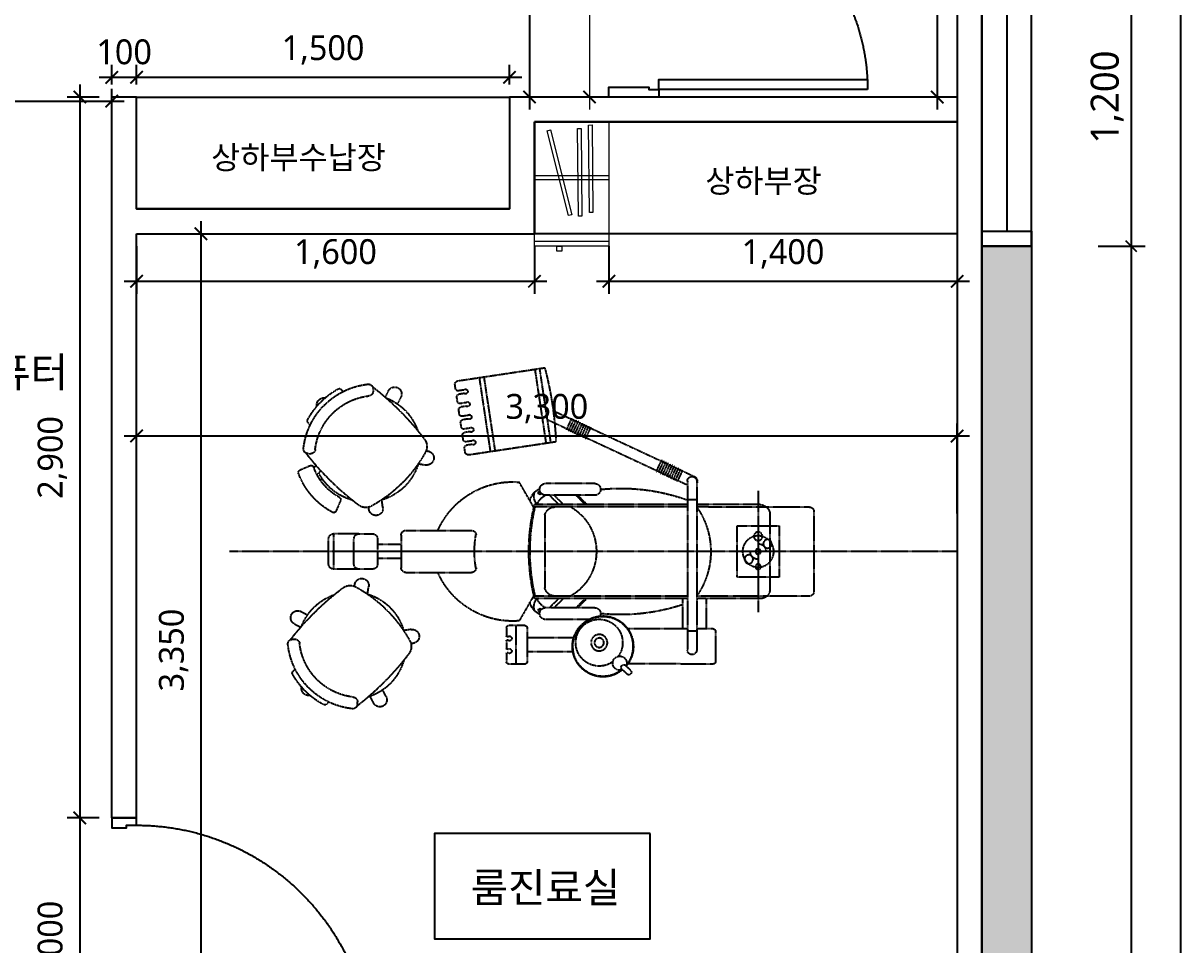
# Model space of a CAD drawing. Header units: metres. Extents: x 11578468 to 47831421, y -58341524 to -14256839.
# Drawn here: x 23884272 to 23888928, y -29059843 to -29056135 of the extents above; entities that cross this region are included whole.
import ezdxf
from ezdxf.enums import TextEntityAlignment as Align

# ---------------------------------------------------------------- set-up
doc = ezdxf.new("R2010")
doc.units = ezdxf.units.M
doc.header["$LTSCALE"] = 50
doc.header["$MEASUREMENT"] = 0
doc.linetypes.add('CENTER2', pattern=[28.575, 19.05, -3.175, 3.175, -3.175])
doc.linetypes.add('CENTERX2', pattern=[4, 2.5, -0.5, 0.5, -0.5])
doc.layers.get('0').update_dxf_attribs({"linetype": 'CONTINUOUS'})
doc.layers.get('DEFPOINTS').update_dxf_attribs({"linetype": 'CONTINUOUS'})
for name, color, linetype in [('0-ELC TEXT', 7, 'CONTINUOUS'), ('04_FUR', 6, 'CONTINUOUS'), ('3.기호.계단선', 30, 'CONTINUOUS'), ('TEX', 7, 'CONTINUOUS'), ('wall', 3, 'CONTINUOUS'), ('WIN', 4, 'CONTINUOUS'), ('家具', 251, 'CONTINUOUS'), ('가구', 6, 'CONTINUOUS')]:
    doc.layers.add(name, color=color, linetype=linetype)
for name, color, linetype, lineweight in [('Arch', 8, 'CONTINUOUS', 0), ('DIM', 7, 'CONTINUOUS', 15), ('ha', 8, 'CONTINUOUS', 5), ('wall2', 3, 'CONTINUOUS', 25)]:
    doc.layers.add(name, color=color, linetype=linetype, lineweight=lineweight)
doc.styles.add('HY 울릉도 L', font='malgun.ttf')
doc.styles.add('JT1', font='malgun.ttf')
doc.styles.add('N 맑은고딕', font='malgun.ttf')
doc.styles.add('맑은 고딕', font='malgun.ttf')
doc.dimstyles.new('JJ IN 45', dxfattribs={"dimscale": 45, "dimtxt": 2.5, "dimasz": 1, "dimexe": 1.25, "dimexo": 1.5, "dimtad": 1, "dimdec": 6, "dimlunit": 6, "dimtxsty": 'N 맑은고딕', "dimblk": 'ARCHTICK', "dimcen": 2.5, "dimclrd": 256, "dimclre": 256, "dimclrt": 256, "dimadec": 0, "dimazin": 0, "dimtfac": 1, "dimtdec": 6, "dimtix": 1, "dimtmove": 0, "dimatfit": 3, "dimldrblk": 'ARCHTICK', "dimfxl": 1, "dimarcsym": 0})
doc.dimstyles.new('사본 50', dxfattribs={"dimscale": 50, "dimtxt": 2, "dimasz": 1, "dimexe": 1, "dimexo": 1, "dimgap": 1, "dimtad": 1, "dimdec": 0, "dimrnd": 0.05, "dimdsep": 46, "dimlunit": 6, "dimtxsty": 'HY 울릉도 L', "dimblk": 'ARCHTICK', "dimcen": 2.5, "dimdle": 1, "dimclrd": 133, "dimclre": 133, "dimclrt": 30, "dimadec": 0, "dimazin": 0, "dimtfac": 1, "dimtdec": 0, "dimtix": 1, "dimtmove": 2, "dimatfit": 3, "dimldrblk": 'ARCHTICK', "dimfxl": 1, "dimlwd": -1, "dimlwe": -1, "dimarcsym": 0})

# ---------------------------------------------------------------- blocks, each defined once
blk = doc.blocks.new('*U1960')
at = {"layer": 'WIN', "linetype": 'Continuous'}
blk.add_line((60, 100), (1140, 100), dxfattribs=at)
for points in [[(0, 0), (1200, 0), (1200, 200), (0, 200)], [(0, 0), (60, 0), (60, 200), (0, 200)], [(1200, 0), (1140, 0), (1140, 200), (1200, 200)]]:
    blk.add_lwpolyline(points, close=True, dxfattribs=at)
blk = doc.blocks.new('_ArchTick')
at = {"color": 0, "linetype": 'ByBlock', "const_width": 0.15}
blk.add_lwpolyline([(-0.5, -0.5), (0.5, 0.5)], dxfattribs=at)
blk = doc.blocks.new('*D388')
at = {"layer": 'DEFPOINTS', "color": 0, "transparency": 16777216}
for p in [(23746102, -29131957), (23746102, -29133157), (23746302, -29133157)]:
    blk.add_point(p, dxfattribs=at)
at = {"layer": 'DIM', "lineweight": -2, "transparency": 16777216}
for p, q in [((23746169.5, -29131957), (23746358.3, -29131957)), ((23746302, -29131957), (23746302, -29133157)), ((23746169.5, -29133157), (23746358.3, -29133157))]:
    blk.add_line(p, q, dxfattribs=at)
at = {"layer": 'DIM', "lineweight": -2, "transparency": 16777216, "xscale": 45, "yscale": 45, "zscale": 45}
for p, rotation in [((23746302, -29131957), 90), ((23746302, -29133157), 270)]:
    blk.add_blockref('_ArchTick', p, dxfattribs=dict(at, rotation=rotation))
at = {"layer": 'DIM', "transparency": 16777216, "insert": (23746206, -29132557), "char_height": 112.5, "attachment_point": 5, "rotation": 90, "style": 'N 맑은고딕'}
blk.add_mtext('1,200', dxfattribs=at)
blk = doc.blocks.new('*D389')
at = {"layer": 'DEFPOINTS', "color": 0, "transparency": 16777216}
for p in [(23746102, -29133157), (23746102, -29139657), (23746302, -29139657)]:
    blk.add_point(p, dxfattribs=at)
at = {"layer": 'DIM', "lineweight": -2, "transparency": 16777216}
for p, q in [((23746169.5, -29133157), (23746358.3, -29133157)), ((23746302, -29133157), (23746302, -29139657)), ((23746169.5, -29139657), (23746358.3, -29139657))]:
    blk.add_line(p, q, dxfattribs=at)
at = {"layer": 'DIM', "lineweight": -2, "transparency": 16777216, "xscale": 45, "yscale": 45, "zscale": 45}
for p, rotation in [((23746302, -29133157), 90), ((23746302, -29139657), 270)]:
    blk.add_blockref('_ArchTick', p, dxfattribs=dict(at, rotation=rotation))
at = {"layer": 'DIM', "transparency": 16777216, "insert": (23746206.3, -29136407), "char_height": 112.5, "attachment_point": 5, "rotation": 90, "style": 'N 맑은고딕'}
blk.add_mtext('6,500', dxfattribs=at)
blk = doc.blocks.new('*D394')
at = {"layer": 'DEFPOINTS', "color": 0, "transparency": 16777216}
for p in [(23746102, -29128457), (23746502, -29128457), (23746102, -29144457)]:
    blk.add_point(p, dxfattribs=at)
at = {"layer": 'DIM', "lineweight": -2, "transparency": 16777216}
for p, q in [((23746169.5, -29128457), (23746558.3, -29128457)), ((23746502, -29144457), (23746502, -29128457)), ((23746169.5, -29144457), (23746558.3, -29144457))]:
    blk.add_line(p, q, dxfattribs=at)
at = {"layer": 'DIM', "lineweight": -2, "transparency": 16777216, "xscale": 45, "yscale": 45, "zscale": 45}
for p, rotation in [((23746502, -29128457), 90), ((23746502, -29144457), 270)]:
    blk.add_blockref('_ArchTick', p, dxfattribs=dict(at, rotation=rotation))
at = {"layer": 'DIM', "transparency": 16777216, "insert": (23746406, -29136457), "char_height": 112.5, "attachment_point": 5, "rotation": 90, "style": 'N 맑은고딕'}
blk.add_mtext('16,000', dxfattribs=at)
blk = doc.blocks.new('rtyutut')
at = {"layer": '家具', "linetype": 'CENTERX2', "ltscale": 0.01}
for p, q in [((425185.6, -946947.7), (425230.6, -946649.4)), ((425204.2, -946950.5), (425249.2, -946652.2)), ((425560, -946699), (425210.5, -946646.3)), ((425409.3, -946981.4), (425454.3, -946683.1)), ((425428, -946984.2), (425472.9, -946685.9)), ((425569.1, -946731.4), (425571.6, -946714.4)), ((425901.3, -946730.7), (425900.9, -946740.2)), ((426021.3, -946742.2), (426030.4, -946733.1)), ((425534.4, -946750), (425556.2, -946753.3)), ((425534.4, -946750), (425538, -946750.5)), ((425536.5, -946736), (425558.3, -946739.3)), ((425536.5, -946736), (425540.2, -946736.5)), ((425561.3, -946782.7), (425564.2, -946764)), ((425789.2, -946765.2), (425803, -946792)), ((425839.5, -946739.3), (425851.3, -946762.1)), ((425177.3, -946818.5), (424609, -947083.5)), ((425526.7, -946801.3), (425530.3, -946801.8)), ((425526.7, -946801.3), (425548.5, -946804.6)), ((425528.8, -946787.3), (425532.4, -946787.8)), ((425528.8, -946787.3), (425550.6, -946790.6)), ((425553.6, -946833.9), (425556.4, -946815.3)), ((425195.2, -946857), (424636.8, -947117.4)), ((425071.6, -946919.8), (425049.7, -946872.8)), ((425080.1, -946915.8), (425058.2, -946868.8)), ((425088.7, -946911.9), (425066.8, -946864.9)), ((425097.2, -946907.9), (425075.3, -946860.9)), ((425105.8, -946903.9), (425083.9, -946856.9)), ((425114.3, -946899.9), (425092.4, -946852.9)), ((425122.9, -946895.9), (425101, -946848.9)), ((425519, -946852.5), (425522.6, -946853.1)), ((425519, -946852.5), (425540.8, -946855.8)), ((425521.1, -946838.6), (425524.7, -946839.1)), ((425521.1, -946838.6), (425542.9, -946841.9)), ((425545.9, -946885.2), (425548.7, -946866.6)), ((426153.5, -946876.7), (426162.7, -946867.5)), ((425046, -946931.8), (425024, -946884.8)), ((425054.5, -946927.8), (425032.6, -946880.8)), ((425063.1, -946923.8), (425041.1, -946876.8)), ((425511.3, -946903.8), (425514.9, -946904.4)), ((425511.3, -946903.8), (425533, -946907.1)), ((425513.4, -946889.8), (425517, -946890.4)), ((425513.4, -946889.8), (425535.1, -946893.1)), ((425538.1, -946936.5), (425541, -946917.9)), ((425165.6, -946944.7), (425515, -946997.4)), ((425503.5, -946955.1), (425507.1, -946955.6)), ((425503.5, -946955.1), (425525.3, -946958.4)), ((425505.6, -946941.1), (425509.2, -946941.7)), ((425505.6, -946941.1), (425527.4, -946944.4)), ((425530.8, -946985.1), (425533.2, -946969.1)), ((425687.3, -946980.6), (425680.2, -946981.7)), ((426162.6, -946992.1), (426153.2, -946992.5)), ((424676.4, -947104.1), (424654.4, -947057.1)), ((424684.9, -947100.1), (424663, -947053.1)), ((424693.5, -947096.2), (424671.5, -947049.2)), ((424702, -947092.2), (424680.1, -947045.2)), ((424710.5, -947088.2), (424688.6, -947041.2)), ((424719.1, -947084.2), (424697.2, -947037.2)), ((424727.6, -947080.2), (424705.7, -947033.2)), ((424736.2, -947076.2), (424714.3, -947029.2)), ((424744.7, -947072.3), (424722.8, -947025.3)), ((424753.3, -947068.3), (424731.4, -947021.3)), ((424761.8, -947064.3), (424739.9, -947017.3)), ((425719, -947032.7), (425689.3, -947037.6)), ((426138.8, -947049.1), (426129.6, -947040)), ((426139.9, -947045.9), (426131.2, -947041.5)), ((426152.5, -947040.6), (426195.9, -947059.2)), ((424599.1, -947102.7), (424599.1, -947781.6)), ((424636.8, -947102.7), (424636.8, -947781.6)), ((426114.5, -947096.5), (426106, -947092.2)), ((426126.3, -947076.7), (426111.5, -947061.9)), ((424352.1, -947142), (424352.1, -947629.2)), ((425009.3, -947112.2), (425207.3, -947112.2)), ((425254.1, -947208.8), (425313.1, -947106.6)), ((424344.5, -947197), (424599.1, -947197)), ((424599.1, -947178.2), (424636.8, -947178.2)), ((424636.8, -947197), (425251.3, -947197)), ((425009.3, -947159.3), (425207.3, -947159.3)), ((425040.4, -947197), (425078.1, -947159.3)), ((425047.1, -947197), (425084.8, -947159.3)), ((425134.7, -947197), (425172.4, -947159.3)), ((425153.6, -947197), (425191.3, -947159.3)), ((425861.5, -947208.2), (425866, -947178.4)), ((426031.6, -947180.5), (426050.3, -947223.9)), ((424127.7, -947225.3), (424127.7, -947545.9)), ((424146.5, -947206.5), (424314.2, -947206.5)), ((424304.9, -947230.5), (424304.9, -947541)), ((424314.2, -947206.5), (424599.1, -947206.5)), ((424636.8, -947206.5), (425104.7, -947206.5)), ((425104.7, -947206.5), (425248.7, -947206.5)), ((425210.1, -947240.1), (425210.1, -947531.3)), ((425917.4, -947216.8), (425918.8, -947207.6)), ((424436.9, -947281.9), (424267.2, -947281.9)), ((424267.2, -947281.9), (424267.2, -947489.3)), ((424352.1, -947291.3), (424352.1, -947480)), ((424436.9, -947489.3), (424436.9, -947281.9)), ((425768.8, -947300.8), (425505.5, -947300.8)), ((425787.6, -947319.6), (425787.6, -947451.6)), ((425883.3, -947333.8), (425883.3, -947437.5)), ((425958.7, -947314.9), (425902.1, -947314.9)), ((425958.7, -947314.9), (426060.6, -947314.9)), ((425977.6, -947437.5), (425977.6, -947333.8)), ((426060.6, -947314.9), (426060.6, -947456.3)), ((426079.5, -947437.5), (426079.5, -947333.8)), ((425787.6, -947357.3), (425883.3, -947357.3)), ((423552.1, -947385.6), (426478.9, -947385.6)), ((424257.7, -947385.6), (424446.4, -947385.6)), ((425502.3, -947385.6), (426059.5, -947385.6)), ((425787.6, -947413.9), (425883.3, -947413.9)), ((425768.8, -947470.5), (425505.5, -947470.5)), ((425902.1, -947456.3), (425958.7, -947456.3)), ((425958.7, -947456.3), (426060.6, -947456.3)), ((424267.2, -947489.3), (424436.9, -947489.3)), ((425975.5, -947525.2), (425974.3, -947518)), ((424146.5, -947564.8), (424312, -947564.8)), ((424312, -947564.8), (424599.1, -947564.8)), ((424636.8, -947564.8), (425104.7, -947564.8)), ((425104.7, -947564.8), (425248.7, -947564.8)), ((425254.1, -947562.4), (425313.1, -947664.6)), ((425923.3, -947556.9), (425918.5, -947527.1)), ((424336.5, -947574.2), (424599.1, -947574.2)), ((424561.4, -947574.2), (424561.4, -947696.8)), ((424636.8, -947574.2), (425251.3, -947574.2)), ((424655.7, -947574.2), (424655.7, -947696.8)), ((425009.3, -947611.9), (425207.3, -947611.9)), ((425040.4, -947574.2), (425078.1, -947611.9)), ((425047.1, -947574.2), (425084.8, -947611.9)), ((425134.7, -947574.2), (425172.4, -947611.9)), ((425153.6, -947574.2), (425191.3, -947611.9)), ((425033.4, -947659.1), (425207.3, -947659.1)), ((426190.8, -947627.1), (426164, -947640.9)), ((424523.7, -947706.2), (424523.7, -947828.8)), ((424533.1, -947696.8), (424599.1, -947696.8)), ((424599.1, -947706.2), (424636.8, -947706.2)), ((424636.8, -947696.8), (424876.2, -947696.8)), ((425281.3, -947692.9), (425281.3, -947829.3)), ((425290.7, -947683.4), (425354.6, -947683.2)), ((425326.3, -947683.3), (425326.8, -947838.6)), ((425364, -947692.6), (425364.1, -947726.5)), ((425747.9, -947699.3), (425777.6, -947703.9)), ((426216.7, -947677.4), (426191.5, -947690.4)), ((425093.8, -947732.8), (425281.3, -947732.8)), ((425358.6, -947728.5), (425362.3, -947728.4)), ((425358.7, -947742.6), (425362.3, -947742.6)), ((425364.2, -947744.5), (425364.3, -947777.1)), ((425739.3, -947755.3), (425748.4, -947756.7)), ((426225.3, -947739.1), (426215.9, -947738.8)), ((425096.9, -947789.4), (425281.3, -947789.4)), ((425358.8, -947779), (425362.4, -947779)), ((425358.8, -947793.1), (425362.5, -947793.1)), ((425364.4, -947795), (425364.5, -947828.9)), ((424533.1, -947838.2), (424876.2, -947838.2)), ((424885.1, -947844), (424865.1, -947864)), ((425290.8, -947838.8), (425355.1, -947838.4)), ((424899.8, -947858.7), (424879.7, -947878.7)), ((426213.9, -947859.2), (426222.9, -947868.2)), ((425848.4, -947969.5), (425862.2, -947942.7)), ((425898.7, -947995.4), (425912.5, -947968.6)), ((425964, -948000.5), (425963.6, -947991)), ((426079.4, -947991.4), (426088.5, -948000.6))]:
    blk.add_line(p, q, dxfattribs=at)
for centre, radius in [((424352.1, -947385.6), 62.9), ((424314.3, -947354.5), 17.2), ((424352.1, -947324.3), 17.2), ((424352.1, -947385.6), 10.8), ((424389.8, -947416.7), 17.2), ((424352.1, -947446.9), 10.8), ((424991.3, -947752.5), 33), ((424991.3, -947752.5), 18.9)]:
    blk.add_circle(centre, radius, dxfattribs=at)
for centre, radius, start, end in [((426584.6, -947006.1), 1420.4, 165.3279, 177.5221), ((425529.3, -946742.1), 9.43, 39.9828, 302.802), ((425559.8, -946730), 9.43, 261.3846, 351.425), ((425557.6, -946712.9), 14.1, 354.0775, 79.9893), ((426595.6, -947616.8), 1130.8, 127.7445, 142.8941), ((425814.4, -946752.3), 28.3, 27.2615, 207.2615), ((425920.1, -946731.5), 18.9, 83.6877, 177.6423), ((425890.1, -947003.3), 292.3, 6.3123, 83.6877), ((426037, -946739.8), 9.43, 60.8473, 135), ((425890.1, -947003.3), 311.2, 28.1765, 60.8473), ((425554.8, -946762.6), 9.43, 351.425, 81.3846), ((425926.7, -946970.2), 216.9, 112.5807, 160.9176), ((425919.7, -946741), 18.9, 177.6423, 263.5463), ((425890.1, -947003.3), 245.2, 6.4537, 83.5463), ((426099.2, -946796), 28.3, 348.6803, 100.7954), ((425521.6, -946793.3), 9.43, 39.9828, 302.802), ((425547.1, -946813.9), 9.43, 351.425, 81.3846), ((425552, -946781.3), 9.43, 261.3846, 351.425), ((425513.9, -946844.6), 9.43, 39.9828, 302.802), ((425539.4, -946865.2), 9.43, 351.425, 81.3846), ((425544.3, -946832.5), 9.43, 261.3846, 351.425), ((426156, -946860.8), 9.43, 315, 28.1765), ((425506.2, -946895.9), 9.43, 39.9828, 302.802), ((425531.6, -946916.4), 9.43, 351.425, 81.3846), ((425536.6, -946883.8), 9.43, 261.3846, 351.425), ((425498.4, -946947.2), 9.43, 39.9828, 302.802), ((425523.9, -946967.7), 9.43, 351.425, 81.3846), ((425528.8, -946935.1), 9.43, 261.3846, 351.425), ((425731.4, -946963.1), 47.1, 142.8941, 208.7976), ((425516.8, -946983.3), 14.1, 262.8606, 352.8603), ((425684.7, -947009.6), 28.3, 99.2615, 279.2615), ((426173, -946720.4), 551, 208.7976, 241.2024), ((425276.5, -946297.7), 1130.8, 307.1059, 322.2555), ((426152.4, -946973.6), 18.9, 186.4537, 272.3577), ((426161.8, -946973.2), 18.9, 272.3577, 6.3123), ((425926.7, -946970.2), 216.9, 196.7213, 254.0843), ((425926.7, -946970.2), 226.3, 298.812, 340.411), ((426148.8, -947049.2), 9.43, 66.6889, 160.411), ((426192.1, -947067.9), 9.43, 339.79, 66.6889), ((424618, -947102.7), 21.2, 115, 207.266), ((424618, -947102.7), 18.9, 90, 180), ((424618, -947102.7), 18.9, 0, 90), ((425340, -947434), 328.4, 23.9286, 94.6915), ((425926.7, -946970.2), 216.9, 285.5841, 332.6783), ((425926.7, -946970.2), 292.3, 297.8931, 339.79), ((424904.7, -947924.9), 793.3, 84.1361, 109.7326), ((425009.3, -947135.8), 23.6, 90, 270), ((425207.3, -947135.8), 23.6, 270, 90), ((425229.9, -947149.5), 6.22, 215.4276, 85.8716), ((425203.1, -947195.6), 68.4, 12.0689, 66.2015), ((425207, -947163.4), 46.8, 316.2164, 21.4281), ((424345.2, -947237.9), 40.9, 89.0396, 169.4832), ((425177.1, -947220.7), 68.4, 21.3635, 63.7664), ((424487.5, -947385.6), 786.7, 346.1256, 13.8644), ((426040.3, -947176.7), 9.43, 118.812, 203.3111), ((424146.5, -947225.3), 18.9, 90.001, 179.9974), ((424854.5, -947385.6), 311.9, 144.9489, 215.0511), ((425210.1, -947385.6), 207.4, 120.2726, 239.7274), ((425169.9, -947247.4), 40.9, 10.311, 90.9604), ((424487.5, -947385.6), 782, 346.751, 13.2389), ((425889.4, -947212.5), 28.3, 171.2615, 351.2615), ((425930.3, -947161.9), 47.1, 241.2024, 307.1059), ((426059, -947220.2), 9.43, 203.3111, 297.8931), ((425505.5, -947319.6), 18.9, 90, 180), ((425106.4, -947385.6), 386.6, 349.7784, 10.2216), ((425768.8, -947319.6), 18.9, 0, 90), ((425902.1, -947333.8), 18.9, 90, 180), ((425958.7, -947333.8), 18.9, 0, 90), ((426060.6, -947333.8), 18.9, 0, 90), ((424352.1, -947385.6), 31.5, 90, 180), ((424352.1, -947385.6), 31.5, 270, 0), ((425340, -947337.3), 328.4, 265.3085, 336.0714), ((425505.5, -947451.6), 18.9, 180, 270), ((425768.8, -947451.6), 18.9, 270, 0), ((425902.1, -947437.5), 18.9, 180, 270), ((425958.7, -947437.5), 18.9, 270, 0), ((426060.6, -947437.5), 18.9, 270, 0), ((425946.4, -947522.6), 28.3, 9.2615, 189.2615), ((425993, -947569.3), 47.1, 52.8941, 118.7976), ((424146.5, -947545.9), 18.9, 179.9974, 270.001), ((424340.9, -947538.4), 36.1, 184.1196, 262.9592), ((425169.9, -947523.9), 40.9, 269.0396, 349.5868), ((426235.7, -948010.9), 551, 118.7976, 151.2024), ((425985.9, -947764.5), 216.9, 106.7213, 164.0843), ((425339.2, -948433.5), 1130.8, 37.7445, 52.8941), ((425985.9, -947764.5), 216.9, 21.0279, 70.9176), ((424904.7, -946846.4), 793.3, 251.7081, 275.8639), ((425009.3, -947635.5), 23.6, 90, 205.0576), ((425177.1, -947550.6), 68.4, 296.2336, 338.6365), ((425207.3, -947635.5), 23.6, 270, 90), ((425229.9, -947621.8), 6.22, 274.1284, 144.5724), ((425203.1, -947575.6), 68.4, 293.7985, 347.929), ((425207, -947607.8), 46.8, 338.5719, 43.7836), ((424976.3, -947767.5), 122.6, 229.8581, 220.1503), ((424976.3, -947767.5), 120.7, 231.741, 218.2565), ((424991.3, -947752.5), 94.3, 234.5232, 215.4748), ((426203.8, -947652.2), 28.3, 297.2615, 117.2615), ((424533.1, -947706.2), 9.43, 90, 180), ((425290.7, -947692.9), 9.43, 90.2082, 180), ((425354.6, -947692.6), 9.43, 0.2051, 90.2051), ((425743.6, -947727.3), 28.3, 81.2615, 261.2615), ((425352.4, -947735.5), 9.43, 48.7954, 311.6147), ((425362.3, -947726.6), 1.89, 270.2051, 0.2051), ((425362.3, -947744.5), 1.89, 0.2051, 90.2051), ((425794.1, -947768.1), 47.1, 151.2024, 217.1059), ((425952.7, -947727.9), 245.2, 276.4537, 353.5463), ((426215.1, -947757.6), 18.9, 87.6423, 173.5463), ((426224.5, -947758), 18.9, 353.6877, 87.6423), ((424618, -947781.6), 18.9, 180, 270), ((424618, -947781.6), 18.9, 270, 0), ((425352.6, -947786.1), 9.43, 48.7954, 311.6147), ((425362.4, -947777.1), 1.89, 270.2051, 0.2051), ((425362.5, -947795), 1.89, 0.2051, 90.2051), ((426658.3, -947114.4), 1130.8, 217.1059, 232.2555), ((425952.7, -947727.9), 292.3, 276.3123, 353.6877), ((424533.1, -947828.8), 9.43, 180, 270), ((424908.8, -947834.9), 28.3, 246.534, 203.5136), ((424892.4, -947851.4), 10.4, 315, 135), ((425290.7, -947829.3), 9.43, 180, 270.3005), ((425355.1, -947829), 9.43, 270.3036, 0.3036), ((425985.9, -947764.5), 216.9, 195.5841, 252.4806), ((424872.4, -947871.4), 10.4, 135, 315), ((425952.7, -947727.9), 311.2, 298.1765, 330.8473), ((426216.2, -947874.9), 9.43, 330.8473, 45), ((426160, -947937.1), 28.3, 258.6803, 10.7954), ((425873.6, -947982.5), 28.3, 152.7385, 332.7385), ((425982.4, -947990.3), 18.9, 96.4537, 182.3577), ((425982.8, -947999.7), 18.9, 182.3577, 276.3123), ((426095.2, -947993.9), 9.43, 225, 298.1765)]:
    blk.add_arc(centre, radius, start, end, dxfattribs=at)
blk = doc.blocks.new('*U631')
at = {"layer": 'WIN', "linetype": 'Continuous', "transparency": 33554687}
for points in [[(30, 1140), (30, 200), (70, 200), (70, 1140)], [(0, 200), (0, 100), (40, 100), (40, 160), (30, 160), (30, 200)], [(1000, 200), (1000, 100), (960, 100), (960, 160), (970, 160), (970, 200)]]:
    blk.add_lwpolyline(points, close=True, dxfattribs=at)
at = {"layer": 'WIN', "linetype": 'CENTER2', "ltscale": 20, "transparency": 33554687}
blk.add_arc((30, 200), 940, 0, 90, dxfattribs=at)
blk = doc.blocks.new('*D2777')
at = {"layer": 'DEFPOINTS', "color": 0}
for p in [(23884727.7, -29056982.3), (23884727.7, -29060332.3), (23884986.8, -29060332.3)]:
    blk.add_point(p, dxfattribs=at)
at = {"layer": 'wall', "color": 133, "ltscale": 10}
for p, q in [((23884986.8, -29056932.3), (23884986.8, -29060382.3)), ((23884777.7, -29056982.3), (23885036.8, -29056982.3)), ((23884777.7, -29060332.3), (23885036.8, -29060332.3))]:
    blk.add_line(p, q, dxfattribs=at)
at = {"layer": 'wall', "color": 133, "xscale": 50, "yscale": 50, "zscale": 50}
for p, rotation in [((23884986.8, -29056982.3), 90), ((23884986.8, -29060332.3), 270)]:
    blk.add_blockref('_ArchTick', p, dxfattribs=dict(at, rotation=rotation))
at = {"layer": 'wall', "color": 30, "ltscale": 10, "insert": (23884876.7, -29058657.3), "char_height": 100, "attachment_point": 5, "rotation": 90, "style": 'HY 울릉도 L'}
blk.add_mtext('3,350', dxfattribs=at)
blk = doc.blocks.new('*D2803')
at = {"layer": 'DEFPOINTS', "color": 0}
for p in [(23884627.7, -29056432.3), (23884499.2, -29059332.3), (23884627.7, -29059332.3)]:
    blk.add_point(p, dxfattribs=at)
at = {"layer": 'wall', "color": 133, "ltscale": 10}
for p, q in [((23884499.2, -29056382.3), (23884499.2, -29059382.3)), ((23884577.7, -29056432.3), (23884449.2, -29056432.3)), ((23884577.7, -29059332.3), (23884449.2, -29059332.3))]:
    blk.add_line(p, q, dxfattribs=at)
at = {"layer": 'wall', "color": 133, "xscale": 50, "yscale": 50, "zscale": 50}
for p, rotation in [((23884499.2, -29056432.3), 90), ((23884499.2, -29059332.3), 270)]:
    blk.add_blockref('_ArchTick', p, dxfattribs=dict(at, rotation=rotation))
at = {"layer": 'wall', "color": 30, "ltscale": 10, "insert": (23884389.1, -29057882.3), "char_height": 100, "attachment_point": 5, "rotation": 90, "style": 'HY 울릉도 L'}
blk.add_mtext('2,900', dxfattribs=at)
blk = doc.blocks.new('*D2804')
at = {"layer": 'DEFPOINTS', "color": 0}
for p in [(23884627.7, -29059332.3), (23884499.2, -29060332.3), (23884627.7, -29060332.3)]:
    blk.add_point(p, dxfattribs=at)
at = {"layer": 'wall', "color": 133, "ltscale": 10}
for p, q in [((23884499.2, -29059282.3), (23884499.2, -29060382.3)), ((23884577.7, -29059332.3), (23884449.2, -29059332.3)), ((23884577.7, -29060332.3), (23884449.2, -29060332.3))]:
    blk.add_line(p, q, dxfattribs=at)
at = {"layer": 'wall', "color": 133, "xscale": 50, "yscale": 50, "zscale": 50}
for p, rotation in [((23884499.2, -29059332.3), 90), ((23884499.2, -29060332.3), 270)]:
    blk.add_blockref('_ArchTick', p, dxfattribs=dict(at, rotation=rotation))
at = {"layer": 'wall', "color": 30, "ltscale": 10, "insert": (23884388.8, -29059832.3), "char_height": 100, "attachment_point": 5, "rotation": 90, "style": 'HY 울릉도 L'}
blk.add_mtext('1,000', dxfattribs=at)
blk = doc.blocks.new('*D2815')
at = {"layer": 'DEFPOINTS', "color": 0}
for p in [(23884627.7, -29056448.7), (23883177.7, -29056572.3), (23884627.7, -29056682.3)]:
    blk.add_point(p, dxfattribs=at)
at = {"layer": 'wall', "color": 133, "ltscale": 10}
for p, q in [((23883177.7, -29056522.3), (23883177.7, -29056398.7)), ((23884627.7, -29056632.3), (23884627.7, -29056398.7)), ((23883127.7, -29056448.7), (23884677.7, -29056448.7))]:
    blk.add_line(p, q, dxfattribs=at)
at = {"layer": 'wall', "color": 133, "xscale": 50, "yscale": 50, "zscale": 50, "rotation": 180}
blk.add_blockref('_ArchTick', (23883177.7, -29056448.7), dxfattribs=at)
at = {"layer": 'wall', "color": 133, "xscale": 50, "yscale": 50, "zscale": 50}
blk.add_blockref('_ArchTick', (23884627.7, -29056448.7), dxfattribs=at)
at = {"layer": 'wall', "color": 30, "ltscale": 10, "insert": (23883902.7, -29056338.4), "char_height": 100, "attachment_point": 5, "style": 'HY 울릉도 L'}
blk.add_mtext('1,450', dxfattribs=at)
blk = doc.blocks.new('*D2816')
at = {"layer": 'DEFPOINTS', "color": 0}
for p in [(23884727.7, -29056352.9), (23884627.7, -29056432.3), (23884727.7, -29056432.3)]:
    blk.add_point(p, dxfattribs=at)
at = {"layer": 'wall', "color": 133, "ltscale": 10}
for p, q in [((23884627.7, -29056382.3), (23884627.7, -29056302.9)), ((23884727.7, -29056382.3), (23884727.7, -29056302.9)), ((23884577.7, -29056352.9), (23884777.7, -29056352.9))]:
    blk.add_line(p, q, dxfattribs=at)
at = {"layer": 'wall', "color": 133, "xscale": 50, "yscale": 50, "zscale": 50}
blk.add_blockref('_ArchTick', (23884627.7, -29056352.9), dxfattribs=at)
at = {"layer": 'wall', "color": 133, "xscale": 50, "yscale": 50, "zscale": 50, "rotation": 180}
blk.add_blockref('_ArchTick', (23884727.7, -29056352.9), dxfattribs=at)
at = {"layer": 'wall', "color": 30, "ltscale": 10, "insert": (23884677.7, -29056251), "char_height": 100, "attachment_point": 5, "style": 'HY 울릉도 L'}
blk.add_mtext('100', dxfattribs=at)
blk = doc.blocks.new('*D2817')
at = {"layer": 'DEFPOINTS', "color": 0}
for p in [(23886227.7, -29056352.9), (23884727.7, -29056432.3), (23886227.7, -29056432.3)]:
    blk.add_point(p, dxfattribs=at)
at = {"layer": 'wall', "color": 133, "ltscale": 10}
for p, q in [((23884727.7, -29056382.3), (23884727.7, -29056302.9)), ((23886227.7, -29056382.3), (23886227.7, -29056302.9)), ((23884677.7, -29056352.9), (23886277.7, -29056352.9))]:
    blk.add_line(p, q, dxfattribs=at)
at = {"layer": 'wall', "color": 133, "xscale": 50, "yscale": 50, "zscale": 50, "rotation": 180}
blk.add_blockref('_ArchTick', (23884727.7, -29056352.9), dxfattribs=at)
at = {"layer": 'wall', "color": 133, "xscale": 50, "yscale": 50, "zscale": 50}
blk.add_blockref('_ArchTick', (23886227.7, -29056352.9), dxfattribs=at)
at = {"layer": 'wall', "color": 30, "ltscale": 10, "insert": (23885477.7, -29056242.6), "char_height": 100, "attachment_point": 5, "style": 'HY 울릉도 L'}
blk.add_mtext('1,500', dxfattribs=at)
blk = doc.blocks.new('*D2818')
at = {"layer": 'DEFPOINTS', "color": 0}
for p in [(23884727.7, -29056982.3), (23886327.7, -29056982.3), (23886327.7, -29057173.6)]:
    blk.add_point(p, dxfattribs=at)
at = {"layer": 'wall', "color": 133, "ltscale": 10}
for p, q in [((23884727.7, -29057032.3), (23884727.7, -29057223.6)), ((23886327.7, -29057032.3), (23886327.7, -29057223.6)), ((23884677.7, -29057173.6), (23886377.7, -29057173.6))]:
    blk.add_line(p, q, dxfattribs=at)
at = {"layer": 'wall', "color": 133, "xscale": 50, "yscale": 50, "zscale": 50, "rotation": 180}
blk.add_blockref('_ArchTick', (23884727.7, -29057173.6), dxfattribs=at)
at = {"layer": 'wall', "color": 133, "xscale": 50, "yscale": 50, "zscale": 50}
blk.add_blockref('_ArchTick', (23886327.7, -29057173.6), dxfattribs=at)
at = {"layer": 'wall', "color": 30, "ltscale": 10, "insert": (23885527.7, -29057063.3), "char_height": 100, "attachment_point": 5, "style": 'HY 울릉도 L'}
blk.add_mtext('1,600', dxfattribs=at)
blk = doc.blocks.new('*D2819')
at = {"layer": 'DEFPOINTS', "color": 0}
for p in [(23886627.7, -29056982.3), (23888027.7, -29056982.3), (23888027.7, -29057173.6)]:
    blk.add_point(p, dxfattribs=at)
at = {"layer": 'wall', "color": 133, "ltscale": 10}
for p, q in [((23886627.7, -29057032.3), (23886627.7, -29057223.6)), ((23888027.7, -29057032.3), (23888027.7, -29057223.6)), ((23886577.7, -29057173.6), (23888077.7, -29057173.6))]:
    blk.add_line(p, q, dxfattribs=at)
at = {"layer": 'wall', "color": 133, "xscale": 50, "yscale": 50, "zscale": 50, "rotation": 180}
blk.add_blockref('_ArchTick', (23886627.7, -29057173.6), dxfattribs=at)
at = {"layer": 'wall', "color": 133, "xscale": 50, "yscale": 50, "zscale": 50}
blk.add_blockref('_ArchTick', (23888027.7, -29057173.6), dxfattribs=at)
at = {"layer": 'wall', "color": 30, "ltscale": 10, "insert": (23887327.7, -29057063.3), "char_height": 100, "attachment_point": 5, "style": 'HY 울릉도 L'}
blk.add_mtext('1,400', dxfattribs=at)
blk = doc.blocks.new('*D2888')
at = {"layer": 'DEFPOINTS', "color": 0}
for p in [(23886627.7, -29052682.3), (23886307.8, -29056432.3), (23886627.7, -29056432.3)]:
    blk.add_point(p, dxfattribs=at)
at = {"layer": 'wall', "color": 133, "ltscale": 10}
for p, q in [((23886307.8, -29052632.3), (23886307.8, -29056482.3)), ((23886577.7, -29052682.3), (23886257.8, -29052682.3)), ((23886577.7, -29056432.3), (23886257.8, -29056432.3))]:
    blk.add_line(p, q, dxfattribs=at)
at = {"layer": 'wall', "color": 133, "xscale": 50, "yscale": 50, "zscale": 50}
for p, rotation in [((23886307.8, -29052682.3), 90), ((23886307.8, -29056432.3), 270)]:
    blk.add_blockref('_ArchTick', p, dxfattribs=dict(at, rotation=rotation))
at = {"layer": 'wall', "color": 30, "ltscale": 10, "insert": (23886197.7, -29054557.3), "char_height": 100, "attachment_point": 5, "rotation": 90, "style": 'HY 울릉도 L'}
blk.add_mtext('3,750', dxfattribs=at)
blk = doc.blocks.new('*U1094')
at = {"layer": 'WIN', "linetype": 'Continuous', "transparency": 33554687}
for points in [[(30, 1040), (30, 200), (70, 200), (70, 1040)], [(0, 200), (0, 0), (40, 0), (40, 160), (30, 160), (30, 200)], [(900, 200), (900, 0), (860, 0), (860, 160), (870, 160), (870, 200)]]:
    blk.add_lwpolyline(points, close=True, dxfattribs=at)
at = {"layer": 'WIN', "linetype": 'CENTER2', "ltscale": 20, "transparency": 33554687}
blk.add_arc((30, 200), 840, 0, 90, dxfattribs=at)
blk = doc.blocks.new('*D2901')
at = {"layer": 'DEFPOINTS', "color": 0}
for p in [(23886627.7, -29055532.3), (23886549.3, -29056432.3), (23886627.7, -29056432.3)]:
    blk.add_point(p, dxfattribs=at)
at = {"layer": 'DIM', "color": 133, "ltscale": 10}
for p, q in [((23886549.3, -29055482.3), (23886549.3, -29056482.3)), ((23886577.7, -29055532.3), (23886499.3, -29055532.3)), ((23886577.7, -29056432.3), (23886499.3, -29056432.3))]:
    blk.add_line(p, q, dxfattribs=at)
at = {"layer": 'DIM', "color": 133, "xscale": 50, "yscale": 50, "zscale": 50}
for p, rotation in [((23886549.3, -29055532.3), 90), ((23886549.3, -29056432.3), 270)]:
    blk.add_blockref('_ArchTick', p, dxfattribs=dict(at, rotation=rotation))
at = {"layer": 'DIM', "color": 30, "ltscale": 10, "insert": (23886447.6, -29055982.3), "char_height": 100, "attachment_point": 5, "rotation": 90, "style": 'HY 울릉도 L'}
blk.add_mtext('900', dxfattribs=at)
blk = doc.blocks.new('arrttt')
at = {"layer": 'Arch', "color": 6}
for p, q in [((883190.8, 53508.7), (882890.8, 53508.7)), ((882890.8, 53508.7), (882890.8, 53008.7)), ((883190.8, 53008.7), (883190.8, 53508.7)), ((882958.9, 53496.3), (882955.8, 53144.1)), ((882972.9, 53496.2), (882958.9, 53496.3)), ((882969.8, 53144), (882972.9, 53496.2)), ((883002.8, 53482.1), (882999.7, 53130)), ((883016.8, 53482), (883002.8, 53482.1)), ((883013.7, 53129.9), (883016.8, 53482)), ((883126.4, 53476.3), (883040, 53134.9)), ((883053.6, 53131.5), (883140, 53472.9)), ((883140, 53472.9), (883126.4, 53476.3)), ((882890.8, 53291.2), (883190.8, 53291.2)), ((882890.8, 53276.2), (883190.8, 53276.2)), ((882955.8, 53144.1), (882969.8, 53144)), ((882999.7, 53130), (883013.7, 53129.9)), ((883040, 53134.9), (883053.6, 53131.5)), ((883190.8, 53028.7), (882890.8, 53028.7)), ((882890.8, 53008.7), (883190.8, 53008.7)), ((883100.8, 53008.7), (883080.8, 53008.7)), ((883080.8, 53008.7), (883080.8, 52988.7)), ((883080.8, 52988.7), (883100.8, 52988.7)), ((883100.8, 52988.7), (883100.8, 53008.7))]:
    blk.add_line(p, q, dxfattribs=at)
blk = doc.blocks.new('*D3203')
at = {"layer": 'DEFPOINTS', "color": 0}
for p in [(23888027.7, -29054583.3), (23887948, -29056432.3), (23888027.7, -29056432.3)]:
    blk.add_point(p, dxfattribs=at)
at = {"layer": 'wall', "color": 133, "ltscale": 10}
for p, q in [((23887948, -29054533.3), (23887948, -29056482.3)), ((23887977.7, -29054583.3), (23887898, -29054583.3)), ((23887977.7, -29056432.3), (23887898, -29056432.3))]:
    blk.add_line(p, q, dxfattribs=at)
at = {"layer": 'wall', "color": 133, "xscale": 50, "yscale": 50, "zscale": 50}
for p, rotation in [((23887948, -29054583.3), 90), ((23887948, -29056432.3), 270)]:
    blk.add_blockref('_ArchTick', p, dxfattribs=dict(at, rotation=rotation))
at = {"layer": 'wall', "color": 30, "ltscale": 10, "insert": (23887837.7, -29055507.8), "char_height": 100, "attachment_point": 5, "rotation": 90, "style": 'HY 울릉도 L'}
blk.add_mtext('1,849', dxfattribs=at)
blk = doc.blocks.new('*D3205')
at = {"layer": 'DEFPOINTS', "color": 0}
for p in [(23888027.7, -29057796), (23884727.7, -29058157.3), (23888027.7, -29058157.3)]:
    blk.add_point(p, dxfattribs=at)
at = {"layer": 'wall', "color": 133, "ltscale": 10}
for p, q in [((23884727.7, -29058107.3), (23884727.7, -29057746)), ((23888027.7, -29058107.3), (23888027.7, -29057746)), ((23884677.7, -29057796), (23888077.7, -29057796))]:
    blk.add_line(p, q, dxfattribs=at)
at = {"layer": 'wall', "color": 133, "xscale": 50, "yscale": 50, "zscale": 50, "rotation": 180}
blk.add_blockref('_ArchTick', (23884727.7, -29057796), dxfattribs=at)
at = {"layer": 'wall', "color": 133, "xscale": 50, "yscale": 50, "zscale": 50}
blk.add_blockref('_ArchTick', (23888027.7, -29057796), dxfattribs=at)
at = {"layer": 'wall', "color": 30, "ltscale": 10, "insert": (23886377.7, -29057685.9), "char_height": 100, "attachment_point": 5, "style": 'HY 울릉도 L'}
blk.add_mtext('3,300', dxfattribs=at)
blk = doc.blocks.new('sdagdgds')
at = {"layer": 'ha', "transparency": 33554687}
h = blk.add_hatch(color=256, dxfattribs=at)
h.dxf.hatch_style = 1
h.paths.add_polyline_path([(23725502, -29128457), (23728302, -29128457), (23728302, -29132607), (23728502, -29132607), (23728502, -29128257), (23728302, -29128257), (23725302, -29128257), (23725302, -29132557), (23725502, -29132557)])
h.paths.add_polyline_path([(23728502, -29133657), (23728302, -29133657), (23728302, -29133757), (23725502, -29133757), (23725502, -29133657), (23725302, -29133657), (23725302, -29133757), (23724848.0976572, -29133757), (23724752, -29133757), (23724752, -29136507), (23725152, -29136507), (23725152, -29137657), (23725352, -29137657), (23725352, -29137507), (23727752, -29137507), (23727952, -29137507), (23727952, -29137307), (23725352, -29137307), (23725352, -29136507), (23727052, -29136507), (23727052, -29136707), (23727252, -29136707), (23727252, -29136507), (23727252, -29135757), (23727252, -29135707), (23727052, -29135707), (23727052, -29135757), (23727052, -29136307), (23725352, -29136307), (23724952, -29136307), (23724952, -29133957), (23727052, -29133957), (23727052, -29134507), (23727252, -29134507), (23727252, -29133957), (23728502, -29133957)])
h.paths.add_polyline_path([(23727952, -29138607), (23727752, -29138607), (23727752, -29139637), (23725352, -29139637), (23725352, -29139457), (23725152, -29139457), (23725152, -29140057), (23725352, -29140057), (23725352, -29139837), (23727752, -29139837), (23727752, -29139907), (23727952, -29139907), (23727952, -29139837)])
h.paths.add_polyline_path([(23727952, -29141007), (23727752, -29141007), (23727752, -29142007), (23725352, -29142007), (23725352, -29141857), (23725152, -29141857), (23725152, -29144557), (23725652, -29144557), (23725652, -29144657), (23729552, -29144657), (23729552, -29144457), (23725852, -29144457), (23725852, -29144357), (23725352, -29144357), (23725352, -29142207), (23727952, -29142207)])
h.paths.add_polyline_path([(23731552, -29144307), (23730852, -29144307), (23730852, -29144457), (23730732, -29144457), (23730732, -29144657), (23732052, -29144657), (23732052, -29144457), (23731552, -29144457)])
h.paths.add_polyline_path([(23739502, -29144457), (23736702, -29144457), (23736702, -29144307), (23736002, -29144307), (23736002, -29144457), (23733202, -29144457), (23733202, -29144657), (23739502, -29144657)])
h.paths.add_polyline_path([(23745902, -29143307), (23745702, -29143307), (23745702, -29144457), (23744702, -29144457), (23744702, -29144307), (23744002, -29144307), (23744002, -29144457), (23743102, -29144457), (23743102, -29144657), (23745902, -29144657)])
h.paths.add_polyline_path([(23745902, -29133157), (23745702, -29133157), (23745702, -29139657), (23745902, -29139657)])
h.paths.add_polyline_path([(23745902, -29140857), (23745702, -29140857), (23745702, -29142157), (23745902, -29142157)])
h.paths.add_polyline_path([(23744602, -29136307), (23743902, -29136307), (23743902, -29136657), (23744602, -29136657)])
h.paths.add_polyline_path([(23736702, -29136307), (23736002, -29136307), (23736002, -29136657), (23736702, -29136657)])
h.paths.add_polyline_path([(23731602, -29136307), (23730902, -29136307), (23730902, -29136657), (23731602, -29136657)])
h.paths.add_polyline_path([(23745902, -29130707), (23745702, -29130707), (23745702, -29131957), (23745902, -29131957)])
h.paths.add_polyline_path([(23745902, -29128257), (23743802, -29128257), (23743802, -29128457), (23743802, -29128707), (23744502, -29128707), (23744502, -29128457), (23745702, -29128457), (23745702, -29129607), (23745902, -29129607)])
h.paths.add_polyline_path([(23731602, -29128457), (23731602, -29128257), (23730902, -29128257), (23730902, -29130107), (23731102, -29130107), (23731102, -29128707), (23731602, -29128707)])
h.paths.add_polyline_path([(23736702, -29128257), (23736002, -29128257), (23736002, -29128457), (23736002, -29128707), (23736702, -29128707), (23736702, -29128457)])
at = {"layer": 'wall'}
for p, q in [((23745702, -29133157), (23745702, -29139657)), ((23745702, -29133157), (23745902, -29133157)), ((23745902, -29133157), (23745902, -29139657))]:
    blk.add_line(p, q, dxfattribs=at)
at = {"layer": 'WIN', "linetype": 'Continuous', "rotation": 270}
blk.add_blockref('*U1960', (23745702, -29131957), dxfattribs=at)
at = {"layer": 'DIM'}
for base, p1, p2, picture, middle in [((23746502.0000000298, -29128457.0000000112), (23746102, -29144457), (23746102, -29128457), '*D394', (23746406.0081521906, -29136457.0000000112)), ((23746302.0000000298, -29133157.0000000112), (23746102, -29131957), (23746102, -29133157), '*D388', (23746206.0081521906, -29132557.0000000112)), ((23746302.0000000298, -29139657.0000000112), (23746102, -29133157), (23746102, -29139657), '*D389', (23746206.3138587102, -29136407.0000000112))]:
    dim = blk.add_linear_dim(base=base, p1=p1, p2=p2, angle=90, dimstyle='JJ IN 45', dxfattribs=at)
    dim.commit()
    dim.dimension.update_dxf_attribs({"geometry": picture, "text_midpoint": middle})

msp = doc.modelspace()

# ---------------------------------------------------------------- linework, layer by layer
at = {"layer": 'TEX'}
msp.add_lwpolyline([(23886793.6, -29059395.3), (23885926.6, -29059395.3), (23885926.6, -29059819.8), (23886793.6, -29059819.8)], close=True, dxfattribs=at)
at = {"layer": 'wall', "ltscale": 10}
for p, q in [((23884727.7, -29056432.3), (23884627.7, -29056432.3)), ((23886227.7, -29056432.3), (23886227.7, -29056882.3)), ((23886627.7, -29056432.3), (23886227.7, -29056432.3)), ((23888027.7, -29056432.3), (23886627.7, -29056432.3)), ((23886327.7, -29056532.3), (23886327.7, -29056982.3)), ((23888027.7, -29056532.3), (23886327.7, -29056532.3))]:
    msp.add_line(p, q, dxfattribs=at)
msp.add_lwpolyline([(23888027.7, -29054583.3), (23888027.7, -29068182.3), (23888127.7, -29068182.3), (23888127.7, -29052332.3), (23888027.7, -29052332.3), (23888027.7, -29054483.3)], dxfattribs=at)
at = {"layer": 'wall2'}
for p, q in [((23888027.7, -29054583.3), (23888027.7, -29056582.3)), ((23884627.7, -29059332.3), (23884627.7, -29056432.3)), ((23884727.7, -29056882.3), (23884727.7, -29056432.3)), ((23888027.7, -29056432.3), (23888027.7, -29060182.3)), ((23884727.7, -29056882.3), (23886227.7, -29056882.3)), ((23886227.7, -29056882.3), (23884727.7, -29056882.3)), ((23884727.7, -29056982.3), (23886327.7, -29056982.3)), ((23884727.7, -29059332.3), (23884727.7, -29056982.3)), ((23884627.7, -29059332.3), (23884727.7, -29059332.3))]:
    msp.add_line(p, q, dxfattribs=at)
at = {"layer": '가구', "ltscale": 10}
for points in [[(23884727.7, -29056432.3), (23886227.7, -29056432.3), (23886227.7, -29056882.3), (23884727.7, -29056882.3)], [(23886327.7, -29056532.3), (23888027.7, -29056532.3), (23888027.7, -29056982.3), (23886327.7, -29056982.3)]]:
    msp.add_lwpolyline(points, close=True, dxfattribs=at)

# ---------------------------------------------------------------- block references
at = {"layer": '04_FUR', "xscale": -1}
msp.add_blockref('arrttt', (24769518.5, -29110041), dxfattribs=at)
at = {"layer": '3.기호.계단선'}
msp.add_blockref('sdagdgds', (142425.7, 76124.7), dxfattribs=at)
at = {"layer": 'WIN', "linetype": 'Continuous', "xscale": -1, "rotation": 270}
for name, p in [('*U1094', (23886627.7, -29056432.3)), ('*U631', (23884527.7, -29060332.3))]:
    msp.add_blockref(name, p, dxfattribs=at)
at = {"layer": '家具', "color": 251, "true_color": 0x636466, "xscale": -1, "rotation": 359.9896673978132}
msp.add_blockref('rtyutut', (24311750.6, -28110951.8), dxfattribs=at)

# ---------------------------------------------------------------- texts
at = {"layer": '0-ELC TEXT', "style": '맑은 고딕'}
msp.add_text('상하부수납장', height=93.33, dxfattribs=at).set_placement((23885027.6, -29056721.8))
msp.add_text('상하부장', height=93.33, dxfattribs=at).set_placement((23887249.1, -29056769.9), align=Align.MIDDLE_CENTER)
at = {"layer": 'TEX', "style": 'JT1'}
for s, p in [('x-ray 컴퓨터', (23883594.9, -29057599.2)), ('룸진료실', (23886071, -29059672.8))]:
    msp.add_text(s, height=120, dxfattribs=at).set_placement(p)

# ---------------------------------------------------------------- dimensions: what is measured, and where the dimension line sits
at = {"layer": 'DIM', "ltscale": 10}
dim = msp.add_linear_dim(base=(23886549.3, -29056432.3), p1=(23886627.7, -29055532.3), p2=(23886627.7, -29056432.3), angle=90, dimstyle='사본 50', dxfattribs=at)
dim.commit()
dim.dimension.update_dxf_attribs({"geometry": '*D2901', "text_midpoint": (23886447.6, -29055982.3)})
at = {"layer": 'wall', "ltscale": 10}
for base, p1, p2, picture, middle in [((23886307.8, -29056432.3), (23886627.7, -29052682.3), (23886627.7, -29056432.3), '*D2888', (23886197.7, -29054557.3)), ((23887948, -29056432.3), (23888027.7, -29054583.3), (23888027.7, -29056432.3), '*D3203', (23887837.7, -29055507.8)), ((23884499.2, -29059332.3), (23884627.7, -29056432.3), (23884627.7, -29059332.3), '*D2803', (23884389.1, -29057882.3)), ((23884986.8, -29060332.3), (23884727.7, -29056982.3), (23884727.7, -29060332.3), '*D2777', (23884876.7, -29058657.3)), ((23884499.2, -29060332.3), (23884627.7, -29059332.3), (23884627.7, -29060332.3), '*D2804', (23884388.8, -29059832.3))]:
    dim = msp.add_linear_dim(base=base, p1=p1, p2=p2, angle=90, dimstyle='사본 50', dxfattribs=at)
    dim.commit()
    dim.dimension.update_dxf_attribs({"geometry": picture, "text_midpoint": middle})
for base, p1, p2, picture, middle in [((23884727.7, -29056352.9), (23884627.7, -29056432.3), (23884727.7, -29056432.3), '*D2816', (23884677.7, -29056251)), ((23886227.7, -29056352.9), (23884727.7, -29056432.3), (23886227.7, -29056432.3), '*D2817', (23885477.7, -29056242.6)), ((23884627.7, -29056448.7), (23883177.7, -29056572.3), (23884627.7, -29056682.3), '*D2815', (23883902.7, -29056338.4)), ((23886327.7, -29057173.6), (23884727.7, -29056982.3), (23886327.7, -29056982.3), '*D2818', (23885527.7, -29057063.3)), ((23888027.7, -29057173.6), (23886627.7, -29056982.3), (23888027.7, -29056982.3), '*D2819', (23887327.7, -29057063.3)), ((23888027.7, -29057796), (23884727.7, -29058157.3), (23888027.7, -29058157.3), '*D3205', (23886377.7, -29057685.9))]:
    dim = msp.add_linear_dim(base=base, p1=p1, p2=p2, dimstyle='사본 50', dxfattribs=at)
    dim.commit()
    dim.dimension.update_dxf_attribs({"geometry": picture, "text_midpoint": middle})

doc.saveas('drawing.dxf')
